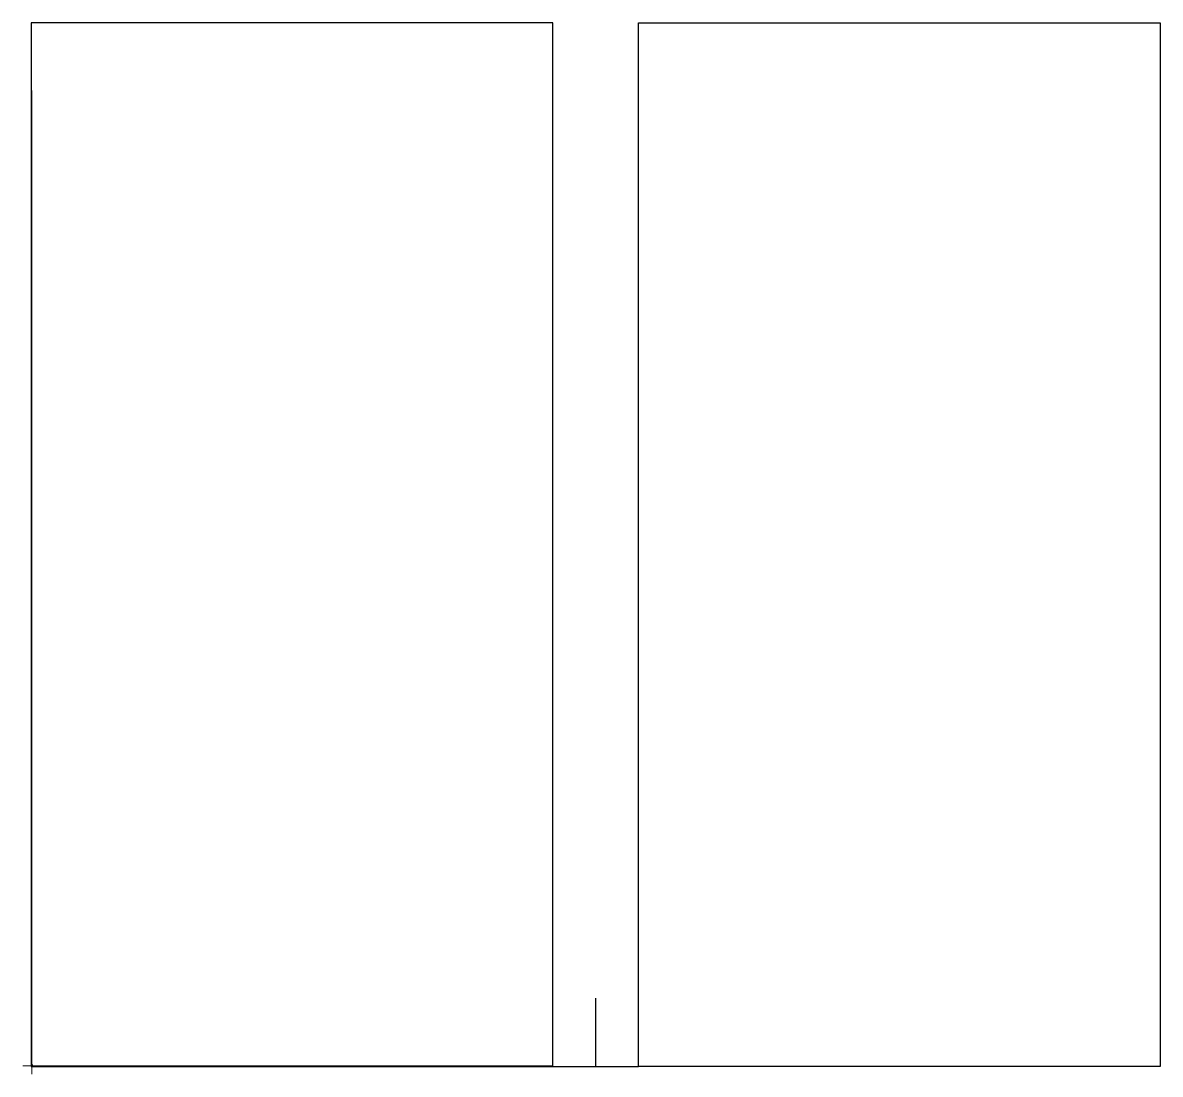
# Model space of a CAD drawing. Header units: millimetres. Extents: x 23587 to 26247, y -3581 to -1123.
import ezdxf

# ---------------------------------------------------------------- set-up
doc = ezdxf.new("R2010")
doc.units = ezdxf.units.MM
doc.header["$LTSCALE"] = 0.5
doc.layers.add('0-标注', color=7, linetype='Continuous')
doc.layers.add('底板框实线', color=7, linetype='Continuous', lineweight=20)

msp = doc.modelspace()

# ---------------------------------------------------------------- linework, layer by layer
at = {"color": 1}
msp.add_lwpolyline([(23606.9, -3562.9), (23610.1, -3562.9), (23610.1, -3559.7), (23606.9, -3559.7)], close=True, dxfattribs=at)
at = {"layer": '0-标注'}
for p, q in [((24926.9, -3562.9), (24926.9, -3403.6)), ((24826.9, -3562.9), (25026.9, -3562.9))]:
    msp.add_line(p, q, dxfattribs=at)
for points in [[(23606.9, -3562.9), (24826.9, -3562.9), (24826.9, -1122.9), (23606.9, -1122.9)], [(26246.9, -3562.9), (25026.9, -3562.9), (25026.9, -1122.9), (26246.9, -1122.9)]]:
    msp.add_lwpolyline(points, close=True, dxfattribs=at)
at = {"layer": '底板框实线', "color": 3}
for p, q in [((23608.5, -3581.3), (23608.5, -1281.3)), ((24826.9, -3561.3), (23586.9, -3561.3))]:
    msp.add_line(p, q, dxfattribs=at)

doc.saveas('drawing.dxf')
